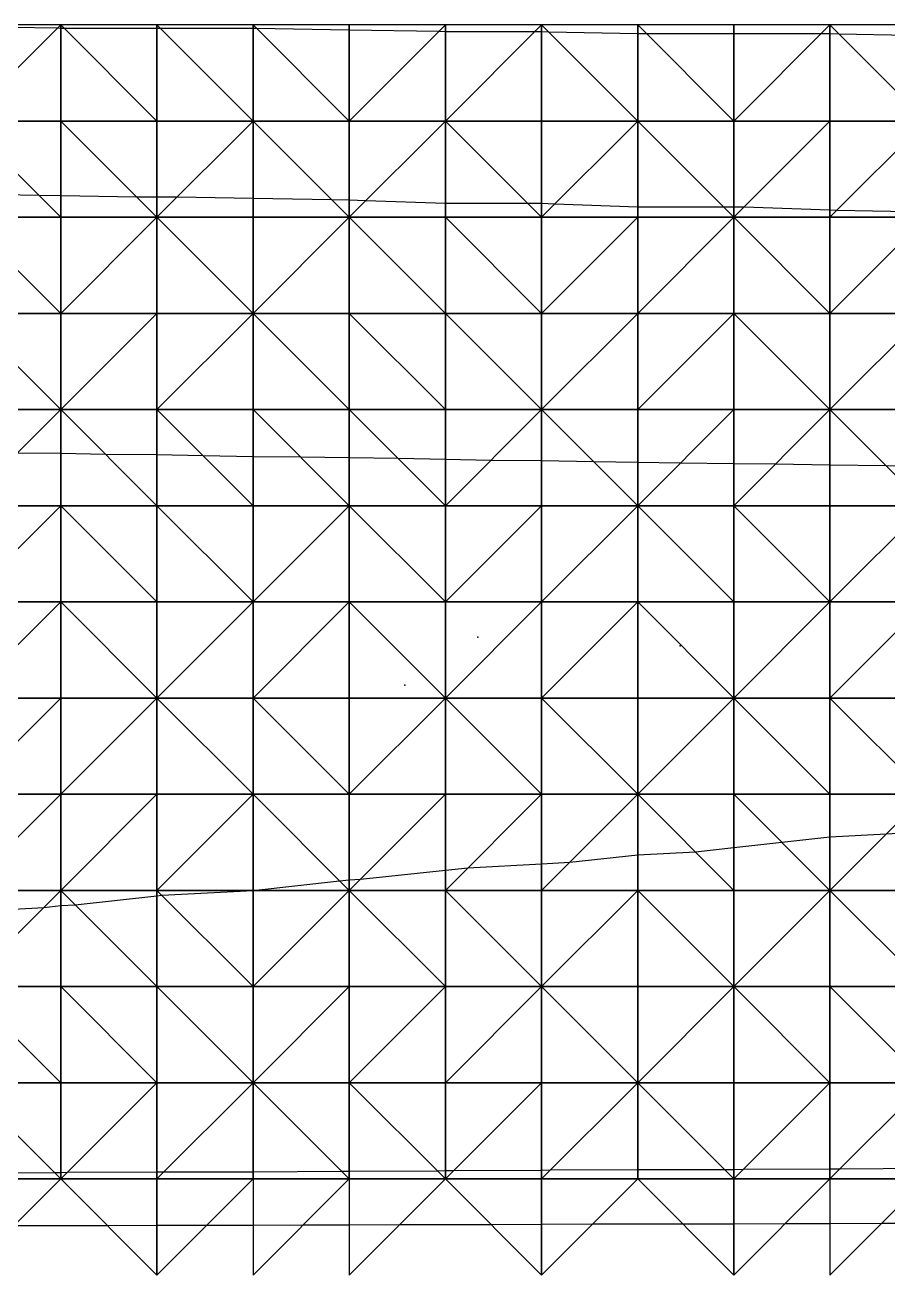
# Model space of a CAD drawing. Header units: metres. Extents: x 4732344 to 4732577, y 2266116 to 2266284.
# Drawn here: x 4732407.01 to 4732411.5, y 2266137.23 to 2266143.73 of the extents above; entities that cross this region are included whole.
import ezdxf

# ---------------------------------------------------------------- set-up
doc = ezdxf.new("R2010")
doc.units = ezdxf.units.M
doc.layers.add('TIN', color=5, linetype='Continuous')

msp = doc.modelspace()

# ---------------------------------------------------------------- linework, layer by layer
at = {"layer": 'lleno', "color": 3}
for points in [[(4732411.698, 2266143.6754, 1327.8338), (4732411.2452, 2266143.6838, 1327.8347), (4732411.198, 2266143.6855, 1327.8347), (4732411.1525, 2266143.6855, 1327.8349), (4732410.698, 2266143.6855, 1327.8364), (4732410.2435, 2266143.6855, 1327.8378), (4732410.198, 2266143.6855, 1327.8379), (4732409.735, 2266143.694, 1327.8386), (4732409.698, 2266143.6953, 1327.8386), (4732409.6623, 2266143.6953, 1327.8387), (4732409.198, 2266143.6953, 1327.8403), (4732409.1635, 2266143.6965, 1327.8403), (4732408.698, 2266143.7047, 1327.8412), (4732408.2159, 2266143.7131, 1327.8421), (4732408.198, 2266143.7135, 1327.8421), (4732407.7155, 2266143.7135, 1327.8437), (4732407.698, 2266143.7135, 1327.8437), (4732407.2155, 2266143.7135, 1327.8452), (4732407.198, 2266143.7135, 1327.8453), (4732407.1808, 2266143.7138, 1327.8453), (4732406.698, 2266143.7222, 1327.8461)], [(4732411.698, 2266142.7583, 1328.0154), (4732411.2337, 2266142.7667, 1328.0161), (4732411.198, 2266142.768, 1328.0161), (4732410.7516, 2266142.7846, 1328.016), (4732410.698, 2266142.7846, 1328.0162), (4732410.6444, 2266142.7846, 1328.0164), (4732410.198, 2266142.7846, 1328.0177), (4732409.767, 2266142.8, 1328.0177), (4732409.698, 2266142.8024, 1328.0177), (4732409.6266, 2266142.8024, 1328.0179), (4732409.198, 2266142.8024, 1328.0194), (4732408.7842, 2266142.8172, 1328.0195), (4732408.698, 2266142.8203, 1328.0195), (4732408.6071, 2266142.8219, 1328.0197), (4732408.198, 2266142.8292, 1328.0203), (4732407.8033, 2266142.8363, 1328.0209), (4732407.698, 2266142.8363, 1328.0213), (4732407.5927, 2266142.8363, 1328.0216), (4732407.198, 2266142.8431, 1328.0222), (4732407.084, 2266142.845, 1328.0224), (4732406.698, 2266142.8517, 1328.023)], [(4732411.698, 2266141.4349, 1328.3327), (4732411.4901, 2266141.4389, 1328.333), (4732411.198, 2266141.4418, 1328.3336), (4732410.9143, 2266141.4473, 1328.334), (4732410.698, 2266141.4494, 1328.3345), (4732410.4192, 2266141.4522, 1328.3351), (4732410.198, 2266141.4565, 1328.3354), (4732409.9703, 2266141.4587, 1328.3359), (4732409.698, 2266141.464, 1328.3363), (4732409.4336, 2266141.4666, 1328.3369), (4732409.198, 2266141.4712, 1328.3373), (4732408.953, 2266141.476, 1328.3376), (4732408.698, 2266141.481, 1328.3379), (4732408.4455, 2266141.4835, 1328.3385), (4732408.198, 2266141.4859, 1328.339), (4732407.938, 2266141.491, 1328.3394), (4732407.698, 2266141.4957, 1328.3397), (4732407.4307, 2266141.4983, 1328.3403), (4732407.198, 2266141.5028, 1328.3406), (4732406.972, 2266141.505, 1328.3411)], [(4732406.698, 2266139.1199, 1328.2997), (4732407.1098, 2266139.1428, 1328.2993), (4732407.198, 2266139.1521, 1328.2993), (4732407.273, 2266139.156, 1328.2993), (4732407.698, 2266139.2032, 1328.2997), (4732407.723, 2266139.206, 1328.2997), (4732408.198, 2266139.231, 1328.2991), (4732408.648, 2266139.281, 1328.2996), (4732408.698, 2266139.2866, 1328.2996), (4732408.7568, 2266139.2898, 1328.2995), (4732409.198, 2266139.3363, 1328.2999), (4732409.3156, 2266139.3486, 1328.3), (4732409.698, 2266139.3699, 1328.2995), (4732409.8451, 2266139.3781, 1328.2994), (4732410.198, 2266139.4152, 1328.2996), (4732410.498, 2266139.431, 1328.2993), (4732410.698, 2266139.4532, 1328.2995), (4732410.948, 2266139.481, 1328.2997), (4732411.198, 2266139.5088, 1328.3), (4732411.4921, 2266139.5251, 1328.2996), (4732411.698, 2266139.5366, 1328.2994)], [(4732406.698, 2266137.7617, 1328.0726), (4732407.1647, 2266137.7643, 1328.0711), (4732407.198, 2266137.7647, 1328.071), (4732407.2319, 2266137.7649, 1328.0709), (4732407.698, 2266137.7675, 1328.0694), (4732407.7349, 2266137.7679, 1328.0693), (4732408.198, 2266137.7679, 1328.0678), (4732408.6585, 2266137.7705, 1328.0664), (4732408.698, 2266137.7708, 1328.0662), (4732409.1556, 2266137.7734, 1328.0648), (4732409.198, 2266137.7739, 1328.0646), (4732409.2411, 2266137.7741, 1328.0645), (4732409.698, 2266137.7767, 1328.063), (4732409.7442, 2266137.7772, 1328.0629), (4732410.198, 2266137.7799, 1328.0614), (4732410.6491, 2266137.7799, 1328.06), (4732410.698, 2266137.7804, 1328.0599), (4732410.7477, 2266137.7807, 1328.0597), (4732411.198, 2266137.7833, 1328.0583), (4732411.2509, 2266137.7839, 1328.0581), (4732411.698, 2266137.7866, 1328.0566)], [(4732406.9562, 2266137.4892, 1327.9775), (4732407.198, 2266137.4892, 1327.9768), (4732407.4398, 2266137.4892, 1327.976), (4732407.698, 2266137.4907, 1327.9752), (4732407.9577, 2266137.4907, 1327.9744), (4732408.198, 2266137.4907, 1327.9737), (4732408.4591, 2266137.4921, 1327.9728), (4732408.698, 2266137.4921, 1327.9721), (4732408.9606, 2266137.4936, 1327.9712), (4732409.198, 2266137.4936, 1327.9705), (4732409.4354, 2266137.4936, 1327.9698), (4732409.698, 2266137.495, 1327.969), (4732409.9635, 2266137.4965, 1327.9681), (4732410.198, 2266137.4965, 1327.9674), (4732410.4311, 2266137.4979, 1327.9666), (4732410.698, 2266137.4979, 1327.9658), (4732410.9664, 2266137.4994, 1327.9649), (4732411.198, 2266137.4994, 1327.9642), (4732411.4679, 2266137.5009, 1327.9634), (4732411.698, 2266137.5009, 1327.9627)]]:
    msp.add_polyline3d(points, dxfattribs=at)
at = {"layer": 'lleno_centroid', "color": 2}
for p in [(4732409.3668, 2266140.5482, 1328.0434), (4732410.4195, 2266140.5026, 1328.3385), (4732408.9866, 2266140.2988, 1328.1355)]:
    msp.add_point(p, dxfattribs=at)
at = {"layer": 'TIN', "color": 5}
for points in [[(4732406.698, 2266143.731, 0.099), (4732406.698, 2266143.231, 0.156), (4732407.198, 2266143.731, 0.098)], [(4732407.198, 2266143.731, 0.098), (4732406.698, 2266143.231, 0.156), (4732407.198, 2266143.231, 0.155)], [(4732407.698, 2266143.231, 0.155), (4732407.698, 2266143.731, 0.098), (4732407.198, 2266143.731, 0.098)], [(4732407.198, 2266143.731, 0.098), (4732407.198, 2266143.231, 0.155), (4732407.698, 2266143.231, 0.155)], [(4732408.198, 2266143.231, 0.155), (4732407.698, 2266143.731, 0.098), (4732407.698, 2266143.231, 0.155)], [(4732408.198, 2266143.731, 0.098), (4732407.698, 2266143.731, 0.098), (4732408.198, 2266143.231, 0.155)], [(4732408.698, 2266143.731, 0.097), (4732408.198, 2266143.731, 0.098), (4732408.698, 2266143.231, 0.154)], [(4732408.198, 2266143.731, 0.098), (4732408.198, 2266143.231, 0.155), (4732408.698, 2266143.231, 0.154)], [(4732408.698, 2266143.231, 0.154), (4732409.198, 2266143.731, 0.096), (4732408.698, 2266143.731, 0.097)], [(4732408.698, 2266143.231, 0.154), (4732409.198, 2266143.231, 0.152), (4732409.198, 2266143.731, 0.096)], [(4732409.198, 2266143.231, 0.152), (4732409.698, 2266143.231, 0.152), (4732409.698, 2266143.731, 0.096)], [(4732409.698, 2266143.731, 0.096), (4732409.198, 2266143.731, 0.096), (4732409.198, 2266143.231, 0.152)], [(4732409.698, 2266143.731, 0.096), (4732409.698, 2266143.231, 0.152), (4732410.198, 2266143.231, 0.15)], [(4732410.198, 2266143.731, 0.095), (4732409.698, 2266143.731, 0.096), (4732410.198, 2266143.231, 0.15)], [(4732410.198, 2266143.731, 0.095), (4732410.198, 2266143.231, 0.15), (4732410.698, 2266143.231, 0.15)], [(4732410.698, 2266143.231, 0.15), (4732410.698, 2266143.731, 0.095), (4732410.198, 2266143.731, 0.095)], [(4732410.698, 2266143.231, 0.15), (4732411.198, 2266143.231, 0.15), (4732411.198, 2266143.731, 0.095)], [(4732411.198, 2266143.731, 0.095), (4732410.698, 2266143.731, 0.095), (4732410.698, 2266143.231, 0.15)], [(4732411.698, 2266143.231, 0.148), (4732411.698, 2266143.731, 0.094), (4732411.198, 2266143.731, 0.095)], [(4732411.198, 2266143.731, 0.095), (4732411.198, 2266143.231, 0.15), (4732411.698, 2266143.231, 0.148)], [(4732406.698, 2266143.231, 0.156), (4732406.698, 2266142.731, 0.214), (4732407.198, 2266142.731, 0.213)], [(4732407.198, 2266142.731, 0.213), (4732407.198, 2266143.231, 0.155), (4732406.698, 2266143.231, 0.156)], [(4732407.698, 2266142.731, 0.212), (4732407.198, 2266143.231, 0.155), (4732407.198, 2266142.731, 0.213)], [(4732407.698, 2266143.231, 0.155), (4732407.198, 2266143.231, 0.155), (4732407.698, 2266142.731, 0.212)], [(4732407.698, 2266143.231, 0.155), (4732407.698, 2266142.731, 0.212), (4732408.198, 2266143.231, 0.155)], [(4732408.198, 2266143.231, 0.155), (4732407.698, 2266142.731, 0.212), (4732408.198, 2266142.731, 0.211)], [(4732408.698, 2266142.731, 0.21), (4732408.198, 2266143.231, 0.155), (4732408.198, 2266142.731, 0.211)], [(4732408.698, 2266142.731, 0.21), (4732408.698, 2266143.231, 0.154), (4732408.198, 2266143.231, 0.155)], [(4732409.198, 2266142.731, 0.208), (4732409.198, 2266143.231, 0.152), (4732408.698, 2266142.731, 0.21)], [(4732409.198, 2266143.231, 0.152), (4732408.698, 2266143.231, 0.154), (4732408.698, 2266142.731, 0.21)], [(4732409.698, 2266142.731, 0.208), (4732409.698, 2266143.231, 0.152), (4732409.198, 2266143.231, 0.152)], [(4732409.198, 2266143.231, 0.152), (4732409.198, 2266142.731, 0.208), (4732409.698, 2266142.731, 0.208)], [(4732409.698, 2266142.731, 0.208), (4732410.198, 2266142.731, 0.206), (4732410.198, 2266143.231, 0.15)], [(4732410.198, 2266143.231, 0.15), (4732409.698, 2266143.231, 0.152), (4732409.698, 2266142.731, 0.208)], [(4732410.698, 2266142.731, 0.206), (4732410.198, 2266143.231, 0.15), (4732410.198, 2266142.731, 0.206)], [(4732410.698, 2266142.731, 0.206), (4732410.698, 2266143.231, 0.15), (4732410.198, 2266143.231, 0.15)], [(4732411.198, 2266142.731, 0.204), (4732411.198, 2266143.231, 0.15), (4732410.698, 2266142.731, 0.206)], [(4732411.198, 2266143.231, 0.15), (4732410.698, 2266143.231, 0.15), (4732410.698, 2266142.731, 0.206)], [(4732411.698, 2266143.231, 0.148), (4732411.198, 2266142.731, 0.204), (4732411.698, 2266142.731, 0.203)], [(4732411.698, 2266143.231, 0.148), (4732411.198, 2266143.231, 0.15), (4732411.198, 2266142.731, 0.204)], [(4732406.698, 2266142.231, 0.272), (4732407.198, 2266142.231, 0.27), (4732406.698, 2266142.731, 0.214)], [(4732407.198, 2266142.231, 0.27), (4732407.198, 2266142.731, 0.213), (4732406.698, 2266142.731, 0.214)], [(4732407.698, 2266142.731, 0.212), (4732407.198, 2266142.731, 0.213), (4732407.198, 2266142.231, 0.27)], [(4732407.198, 2266142.231, 0.27), (4732407.698, 2266142.231, 0.269), (4732407.698, 2266142.731, 0.212)], [(4732408.198, 2266142.231, 0.268), (4732407.698, 2266142.731, 0.212), (4732407.698, 2266142.231, 0.269)], [(4732408.198, 2266142.731, 0.211), (4732407.698, 2266142.731, 0.212), (4732408.198, 2266142.231, 0.268)], [(4732408.698, 2266142.731, 0.21), (4732408.198, 2266142.231, 0.268), (4732408.698, 2266142.231, 0.266)], [(4732408.198, 2266142.731, 0.211), (4732408.198, 2266142.231, 0.268), (4732408.698, 2266142.731, 0.21)], [(4732408.698, 2266142.731, 0.21), (4732408.698, 2266142.231, 0.266), (4732409.198, 2266142.231, 0.265)], [(4732409.198, 2266142.231, 0.265), (4732409.198, 2266142.731, 0.208), (4732408.698, 2266142.731, 0.21)], [(4732409.698, 2266142.231, 0.263), (4732409.698, 2266142.731, 0.208), (4732409.198, 2266142.731, 0.208)], [(4732409.198, 2266142.731, 0.208), (4732409.198, 2266142.231, 0.265), (4732409.698, 2266142.231, 0.263)], [(4732409.698, 2266142.231, 0.263), (4732410.198, 2266142.231, 0.262), (4732410.198, 2266142.731, 0.206)], [(4732410.198, 2266142.731, 0.206), (4732409.698, 2266142.731, 0.208), (4732409.698, 2266142.231, 0.263)], [(4732410.698, 2266142.731, 0.206), (4732410.198, 2266142.731, 0.206), (4732410.198, 2266142.231, 0.262)], [(4732410.198, 2266142.231, 0.262), (4732410.698, 2266142.231, 0.261), (4732410.698, 2266142.731, 0.206)], [(4732410.698, 2266142.731, 0.206), (4732411.198, 2266142.231, 0.259), (4732411.198, 2266142.731, 0.204)], [(4732410.698, 2266142.731, 0.206), (4732410.698, 2266142.231, 0.261), (4732411.198, 2266142.231, 0.259)], [(4732411.198, 2266142.231, 0.259), (4732411.698, 2266142.231, 0.257), (4732411.698, 2266142.731, 0.203)], [(4732411.698, 2266142.731, 0.203), (4732411.198, 2266142.731, 0.204), (4732411.198, 2266142.231, 0.259)], [(4732407.198, 2266141.731, 0.353), (4732407.198, 2266142.231, 0.27), (4732406.698, 2266142.231, 0.272)], [(4732406.698, 2266142.231, 0.272), (4732406.698, 2266141.731, 0.355), (4732407.198, 2266141.731, 0.353)], [(4732407.198, 2266141.731, 0.353), (4732407.698, 2266142.231, 0.269), (4732407.198, 2266142.231, 0.27)], [(4732407.698, 2266141.731, 0.352), (4732407.698, 2266142.231, 0.269), (4732407.198, 2266141.731, 0.353)], [(4732408.198, 2266142.231, 0.268), (4732407.698, 2266141.731, 0.352), (4732408.198, 2266141.731, 0.35)], [(4732408.198, 2266142.231, 0.268), (4732407.698, 2266142.231, 0.269), (4732407.698, 2266141.731, 0.352)], [(4732408.198, 2266141.731, 0.35), (4732408.698, 2266141.731, 0.349), (4732408.198, 2266142.231, 0.268)], [(4732408.698, 2266141.731, 0.349), (4732408.698, 2266142.231, 0.266), (4732408.198, 2266142.231, 0.268)], [(4732408.698, 2266142.231, 0.266), (4732409.198, 2266141.731, 0.347), (4732409.198, 2266142.231, 0.265)], [(4732408.698, 2266141.731, 0.349), (4732409.198, 2266141.731, 0.347), (4732408.698, 2266142.231, 0.266)], [(4732409.698, 2266142.231, 0.263), (4732409.198, 2266142.231, 0.265), (4732409.698, 2266141.731, 0.345)], [(4732409.198, 2266142.231, 0.265), (4732409.198, 2266141.731, 0.347), (4732409.698, 2266141.731, 0.345)], [(4732409.698, 2266141.731, 0.345), (4732410.198, 2266142.231, 0.262), (4732409.698, 2266142.231, 0.263)], [(4732409.698, 2266141.731, 0.345), (4732410.198, 2266141.731, 0.344), (4732410.198, 2266142.231, 0.262)], [(4732410.198, 2266142.231, 0.262), (4732410.198, 2266141.731, 0.344), (4732410.698, 2266142.231, 0.261)], [(4732410.198, 2266141.731, 0.344), (4732410.698, 2266141.731, 0.342), (4732410.698, 2266142.231, 0.261)], [(4732411.198, 2266141.731, 0.341), (4732410.698, 2266142.231, 0.261), (4732410.698, 2266141.731, 0.342)], [(4732411.198, 2266142.231, 0.259), (4732410.698, 2266142.231, 0.261), (4732411.198, 2266141.731, 0.341)], [(4732411.698, 2266141.731, 0.339), (4732411.698, 2266142.231, 0.257), (4732411.198, 2266141.731, 0.341)], [(4732411.698, 2266142.231, 0.257), (4732411.198, 2266142.231, 0.259), (4732411.198, 2266141.731, 0.341)], [(4732406.698, 2266141.731, 0.355), (4732406.698, 2266141.231, 0.457), (4732407.198, 2266141.731, 0.353)], [(4732406.698, 2266141.231, 0.457), (4732407.198, 2266141.231, 0.456), (4732407.198, 2266141.731, 0.353)], [(4732407.698, 2266141.231, 0.454), (4732407.698, 2266141.731, 0.352), (4732407.198, 2266141.731, 0.353)], [(4732407.198, 2266141.731, 0.353), (4732407.198, 2266141.231, 0.456), (4732407.698, 2266141.231, 0.454)], [(4732407.698, 2266141.731, 0.352), (4732407.698, 2266141.231, 0.454), (4732408.198, 2266141.231, 0.452)], [(4732407.698, 2266141.731, 0.352), (4732408.198, 2266141.231, 0.452), (4732408.198, 2266141.731, 0.35)], [(4732408.198, 2266141.731, 0.35), (4732408.198, 2266141.231, 0.452), (4732408.698, 2266141.231, 0.451)], [(4732408.698, 2266141.231, 0.451), (4732408.698, 2266141.731, 0.349), (4732408.198, 2266141.731, 0.35)], [(4732408.698, 2266141.731, 0.349), (4732408.698, 2266141.231, 0.451), (4732409.198, 2266141.231, 0.449)], [(4732409.198, 2266141.231, 0.449), (4732409.198, 2266141.731, 0.347), (4732408.698, 2266141.731, 0.349)], [(4732409.698, 2266141.231, 0.448), (4732409.698, 2266141.731, 0.345), (4732409.198, 2266141.231, 0.449)], [(4732409.198, 2266141.231, 0.449), (4732409.698, 2266141.731, 0.345), (4732409.198, 2266141.731, 0.347)], [(4732409.698, 2266141.231, 0.448), (4732410.198, 2266141.231, 0.446), (4732409.698, 2266141.731, 0.345)], [(4732409.698, 2266141.731, 0.345), (4732410.198, 2266141.231, 0.446), (4732410.198, 2266141.731, 0.344)], [(4732410.698, 2266141.731, 0.342), (4732410.198, 2266141.231, 0.446), (4732410.698, 2266141.231, 0.445)], [(4732410.198, 2266141.731, 0.344), (4732410.198, 2266141.231, 0.446), (4732410.698, 2266141.731, 0.342)], [(4732410.698, 2266141.231, 0.445), (4732411.198, 2266141.231, 0.443), (4732411.198, 2266141.731, 0.341)], [(4732411.198, 2266141.731, 0.341), (4732410.698, 2266141.731, 0.342), (4732410.698, 2266141.231, 0.445)], [(4732411.198, 2266141.731, 0.341), (4732411.698, 2266141.231, 0.442), (4732411.698, 2266141.731, 0.339)], [(4732411.198, 2266141.231, 0.443), (4732411.698, 2266141.231, 0.442), (4732411.198, 2266141.731, 0.341)], [(4732406.698, 2266140.731, 0.459), (4732407.198, 2266140.731, 0.457), (4732407.198, 2266141.231, 0.456)], [(4732407.198, 2266141.231, 0.456), (4732406.698, 2266141.231, 0.457), (4732406.698, 2266140.731, 0.459)], [(4732407.698, 2266140.731, 0.456), (4732407.698, 2266141.231, 0.454), (4732407.198, 2266141.231, 0.456)], [(4732407.198, 2266141.231, 0.456), (4732407.198, 2266140.731, 0.457), (4732407.698, 2266140.731, 0.456)], [(4732407.698, 2266141.231, 0.454), (4732407.698, 2266140.731, 0.456), (4732408.198, 2266140.731, 0.454)], [(4732408.198, 2266140.731, 0.454), (4732408.198, 2266141.231, 0.452), (4732407.698, 2266141.231, 0.454)], [(4732408.198, 2266140.731, 0.454), (4732408.698, 2266140.731, 0.452), (4732408.698, 2266141.231, 0.451)], [(4732408.698, 2266141.231, 0.451), (4732408.198, 2266141.231, 0.452), (4732408.198, 2266140.731, 0.454)], [(4732409.198, 2266140.731, 0.451), (4732408.698, 2266141.231, 0.451), (4732408.698, 2266140.731, 0.452)], [(4732409.198, 2266140.731, 0.451), (4732409.198, 2266141.231, 0.449), (4732408.698, 2266141.231, 0.451)], [(4732409.198, 2266140.731, 0.451), (4732409.698, 2266140.731, 0.449), (4732409.698, 2266141.231, 0.448)], [(4732409.698, 2266141.231, 0.448), (4732409.198, 2266141.231, 0.449), (4732409.198, 2266140.731, 0.451)], [(4732410.198, 2266140.731, 0.448), (4732410.198, 2266141.231, 0.446), (4732409.698, 2266140.731, 0.449)], [(4732409.698, 2266140.731, 0.449), (4732410.198, 2266141.231, 0.446), (4732409.698, 2266141.231, 0.448)], [(4732410.198, 2266140.731, 0.448), (4732410.698, 2266140.731, 0.446), (4732410.198, 2266141.231, 0.446)], [(4732410.198, 2266141.231, 0.446), (4732410.698, 2266140.731, 0.446), (4732410.698, 2266141.231, 0.445)], [(4732410.698, 2266141.231, 0.445), (4732410.698, 2266140.731, 0.446), (4732411.198, 2266140.731, 0.445)], [(4732411.198, 2266140.731, 0.445), (4732411.198, 2266141.231, 0.443), (4732410.698, 2266141.231, 0.445)], [(4732411.698, 2266140.731, 0.443), (4732411.698, 2266141.231, 0.442), (4732411.198, 2266140.731, 0.445)], [(4732411.198, 2266140.731, 0.445), (4732411.698, 2266141.231, 0.442), (4732411.198, 2266141.231, 0.443)], [(4732406.698, 2266140.731, 0.459), (4732406.698, 2266140.231, 0.441), (4732407.198, 2266140.731, 0.457)], [(4732406.698, 2266140.231, 0.441), (4732407.198, 2266140.231, 0.439), (4732407.198, 2266140.731, 0.457)], [(4732407.698, 2266140.231, 0.437), (4732407.198, 2266140.731, 0.457), (4732407.198, 2266140.231, 0.439)], [(4732407.698, 2266140.731, 0.456), (4732407.198, 2266140.731, 0.457), (4732407.698, 2266140.231, 0.437)], [(4732407.698, 2266140.231, 0.437), (4732408.198, 2266140.231, 0.436), (4732408.198, 2266140.731, 0.454)], [(4732408.198, 2266140.731, 0.454), (4732407.698, 2266140.731, 0.456), (4732407.698, 2266140.231, 0.437)], [(4732408.698, 2266140.731, 0.452), (4732408.198, 2266140.231, 0.436), (4732408.698, 2266140.231, 0.434)], [(4732408.198, 2266140.731, 0.454), (4732408.198, 2266140.231, 0.436), (4732408.698, 2266140.731, 0.452)], [(4732409.198, 2266140.231, 0.433), (4732408.698, 2266140.731, 0.452), (4732408.698, 2266140.231, 0.434)], [(4732409.198, 2266140.231, 0.433), (4732409.198, 2266140.731, 0.451), (4732408.698, 2266140.731, 0.452)], [(4732409.198, 2266140.231, 0.433), (4732409.698, 2266140.231, 0.431), (4732409.698, 2266140.731, 0.449)], [(4732409.698, 2266140.731, 0.449), (4732409.198, 2266140.731, 0.451), (4732409.198, 2266140.231, 0.433)], [(4732410.198, 2266140.731, 0.448), (4732409.698, 2266140.731, 0.449), (4732409.698, 2266140.231, 0.431)], [(4732410.198, 2266140.231, 0.43), (4732410.198, 2266140.731, 0.448), (4732409.698, 2266140.231, 0.431)], [(4732410.698, 2266140.231, 0.428), (4732410.698, 2266140.731, 0.446), (4732410.198, 2266140.731, 0.448)], [(4732410.698, 2266140.231, 0.428), (4732410.198, 2266140.731, 0.448), (4732410.198, 2266140.231, 0.43)], [(4732410.698, 2266140.231, 0.428), (4732411.198, 2266140.731, 0.445), (4732410.698, 2266140.731, 0.446)], [(4732410.698, 2266140.231, 0.428), (4732411.198, 2266140.231, 0.427), (4732411.198, 2266140.731, 0.445)], [(4732411.198, 2266140.231, 0.427), (4732411.698, 2266140.231, 0.425), (4732411.698, 2266140.731, 0.443)], [(4732411.698, 2266140.731, 0.443), (4732411.198, 2266140.731, 0.445), (4732411.198, 2266140.231, 0.427)], [(4732406.698, 2266140.231, 0.441), (4732406.698, 2266139.731, 0.422), (4732407.198, 2266140.231, 0.439)], [(4732407.198, 2266140.231, 0.439), (4732406.698, 2266139.731, 0.422), (4732407.198, 2266139.731, 0.421)], [(4732407.698, 2266140.231, 0.437), (4732407.198, 2266140.231, 0.439), (4732407.198, 2266139.731, 0.421)], [(4732407.698, 2266140.231, 0.437), (4732407.198, 2266139.731, 0.421), (4732407.698, 2266139.731, 0.419)], [(4732407.698, 2266139.731, 0.419), (4732408.198, 2266139.731, 0.418), (4732407.698, 2266140.231, 0.437)], [(4732408.198, 2266139.731, 0.418), (4732408.198, 2266140.231, 0.436), (4732407.698, 2266140.231, 0.437)], [(4732408.698, 2266139.731, 0.416), (4732408.198, 2266140.231, 0.436), (4732408.198, 2266139.731, 0.418)], [(4732408.698, 2266140.231, 0.434), (4732408.198, 2266140.231, 0.436), (4732408.698, 2266139.731, 0.416)], [(4732408.698, 2266140.231, 0.434), (4732408.698, 2266139.731, 0.416), (4732409.198, 2266140.231, 0.433)], [(4732409.198, 2266140.231, 0.433), (4732408.698, 2266139.731, 0.416), (4732409.198, 2266139.731, 0.415)], [(4732409.198, 2266139.731, 0.415), (4732409.698, 2266139.731, 0.413), (4732409.198, 2266140.231, 0.433)], [(4732409.698, 2266139.731, 0.413), (4732409.698, 2266140.231, 0.431), (4732409.198, 2266140.231, 0.433)], [(4732409.698, 2266140.231, 0.431), (4732409.698, 2266139.731, 0.413), (4732410.198, 2266139.731, 0.412)], [(4732409.698, 2266140.231, 0.431), (4732410.198, 2266139.731, 0.412), (4732410.198, 2266140.231, 0.43)], [(4732410.198, 2266139.731, 0.412), (4732410.698, 2266139.731, 0.41), (4732410.698, 2266140.231, 0.428)], [(4732410.198, 2266140.231, 0.43), (4732410.198, 2266139.731, 0.412), (4732410.698, 2266140.231, 0.428)], [(4732410.698, 2266139.731, 0.41), (4732411.198, 2266139.731, 0.408), (4732410.698, 2266140.231, 0.428)], [(4732410.698, 2266140.231, 0.428), (4732411.198, 2266139.731, 0.408), (4732411.198, 2266140.231, 0.427)], [(4732411.698, 2266140.231, 0.425), (4732411.198, 2266140.231, 0.427), (4732411.698, 2266139.731, 0.407)], [(4732411.198, 2266140.231, 0.427), (4732411.198, 2266139.731, 0.408), (4732411.698, 2266139.731, 0.407)], [(4732407.198, 2266139.731, 0.421), (4732406.698, 2266139.731, 0.422), (4732406.698, 2266139.231, 0.404)], [(4732406.698, 2266139.231, 0.404), (4732407.198, 2266139.231, 0.403), (4732407.198, 2266139.731, 0.421)], [(4732407.198, 2266139.231, 0.403), (4732407.698, 2266139.231, 0.401), (4732407.698, 2266139.731, 0.419)], [(4732407.698, 2266139.731, 0.419), (4732407.198, 2266139.731, 0.421), (4732407.198, 2266139.231, 0.403)], [(4732408.198, 2266139.731, 0.418), (4732407.698, 2266139.231, 0.401), (4732408.198, 2266139.231, 0.4)], [(4732407.698, 2266139.731, 0.419), (4732407.698, 2266139.231, 0.401), (4732408.198, 2266139.731, 0.418)], [(4732408.698, 2266139.231, 0.398), (4732408.198, 2266139.731, 0.418), (4732408.198, 2266139.231, 0.4)], [(4732408.698, 2266139.231, 0.398), (4732408.698, 2266139.731, 0.416), (4732408.198, 2266139.731, 0.418)], [(4732408.698, 2266139.231, 0.398), (4732409.198, 2266139.231, 0.396), (4732409.198, 2266139.731, 0.415)], [(4732409.198, 2266139.731, 0.415), (4732408.698, 2266139.731, 0.416), (4732408.698, 2266139.231, 0.398)], [(4732409.198, 2266139.231, 0.396), (4732409.698, 2266139.231, 0.395), (4732409.698, 2266139.731, 0.413)], [(4732409.198, 2266139.231, 0.396), (4732409.698, 2266139.731, 0.413), (4732409.198, 2266139.731, 0.415)], [(4732410.198, 2266139.231, 0.393), (4732410.198, 2266139.731, 0.412), (4732409.698, 2266139.231, 0.395)], [(4732410.198, 2266139.731, 0.412), (4732409.698, 2266139.731, 0.413), (4732409.698, 2266139.231, 0.395)], [(4732410.698, 2266139.231, 0.392), (4732410.198, 2266139.731, 0.412), (4732410.198, 2266139.231, 0.393)], [(4732410.698, 2266139.231, 0.392), (4732410.698, 2266139.731, 0.41), (4732410.198, 2266139.731, 0.412)], [(4732410.698, 2266139.731, 0.41), (4732410.698, 2266139.231, 0.392), (4732411.198, 2266139.231, 0.39)], [(4732411.198, 2266139.231, 0.39), (4732411.198, 2266139.731, 0.408), (4732410.698, 2266139.731, 0.41)], [(4732411.198, 2266139.731, 0.408), (4732411.198, 2266139.231, 0.39), (4732411.698, 2266139.731, 0.407)], [(4732411.698, 2266139.731, 0.407), (4732411.198, 2266139.231, 0.39), (4732411.698, 2266139.231, 0.389)], [(4732407.198, 2266138.731, 0.384), (4732407.198, 2266139.231, 0.403), (4732406.698, 2266138.731, 0.386)], [(4732407.198, 2266139.231, 0.403), (4732406.698, 2266139.231, 0.404), (4732406.698, 2266138.731, 0.386)], [(4732407.198, 2266139.231, 0.403), (4732407.198, 2266138.731, 0.384), (4732407.698, 2266138.731, 0.383)], [(4732407.698, 2266138.731, 0.383), (4732407.698, 2266139.231, 0.401), (4732407.198, 2266139.231, 0.403)], [(4732408.198, 2266139.231, 0.4), (4732407.698, 2266139.231, 0.401), (4732408.198, 2266138.731, 0.381)], [(4732408.198, 2266138.731, 0.381), (4732407.698, 2266139.231, 0.401), (4732407.698, 2266138.731, 0.383)], [(4732408.198, 2266139.231, 0.4), (4732408.198, 2266138.731, 0.381), (4732408.698, 2266139.231, 0.398)], [(4732408.698, 2266139.231, 0.398), (4732408.198, 2266138.731, 0.381), (4732408.698, 2266138.731, 0.38)], [(4732408.698, 2266139.231, 0.398), (4732408.698, 2266138.731, 0.38), (4732409.198, 2266138.731, 0.378)], [(4732409.198, 2266138.731, 0.378), (4732409.198, 2266139.231, 0.396), (4732408.698, 2266139.231, 0.398)], [(4732409.698, 2266139.231, 0.395), (4732409.198, 2266139.231, 0.396), (4732409.698, 2266138.731, 0.377)], [(4732409.698, 2266138.731, 0.377), (4732409.198, 2266139.231, 0.396), (4732409.198, 2266138.731, 0.378)], [(4732409.698, 2266138.731, 0.377), (4732410.198, 2266138.731, 0.375), (4732410.198, 2266139.231, 0.393)], [(4732410.198, 2266139.231, 0.393), (4732409.698, 2266139.231, 0.395), (4732409.698, 2266138.731, 0.377)], [(4732410.698, 2266138.731, 0.374), (4732410.698, 2266139.231, 0.392), (4732410.198, 2266139.231, 0.393)], [(4732410.198, 2266139.231, 0.393), (4732410.198, 2266138.731, 0.375), (4732410.698, 2266138.731, 0.374)], [(4732410.698, 2266139.231, 0.392), (4732410.698, 2266138.731, 0.374), (4732411.198, 2266139.231, 0.39)], [(4732411.198, 2266139.231, 0.39), (4732410.698, 2266138.731, 0.374), (4732411.198, 2266138.731, 0.372)], [(4732411.698, 2266138.731, 0.371), (4732411.698, 2266139.231, 0.389), (4732411.198, 2266139.231, 0.39)], [(4732411.198, 2266138.731, 0.372), (4732411.698, 2266138.731, 0.371), (4732411.198, 2266139.231, 0.39)], [(4732407.198, 2266138.231, 0.366), (4732407.198, 2266138.731, 0.384), (4732406.698, 2266138.731, 0.386)], [(4732406.698, 2266138.231, 0.368), (4732407.198, 2266138.231, 0.366), (4732406.698, 2266138.731, 0.386)], [(4732407.198, 2266138.731, 0.384), (4732407.198, 2266138.231, 0.366), (4732407.698, 2266138.231, 0.365)], [(4732407.198, 2266138.731, 0.384), (4732407.698, 2266138.231, 0.365), (4732407.698, 2266138.731, 0.383)], [(4732407.698, 2266138.731, 0.383), (4732407.698, 2266138.231, 0.365), (4732408.198, 2266138.231, 0.363)], [(4732408.198, 2266138.231, 0.363), (4732408.198, 2266138.731, 0.381), (4732407.698, 2266138.731, 0.383)], [(4732408.198, 2266138.231, 0.363), (4732408.698, 2266138.231, 0.362), (4732408.698, 2266138.731, 0.38)], [(4732408.698, 2266138.731, 0.38), (4732408.198, 2266138.731, 0.381), (4732408.198, 2266138.231, 0.363)], [(4732409.198, 2266138.731, 0.378), (4732408.698, 2266138.731, 0.38), (4732408.698, 2266138.231, 0.362)], [(4732409.198, 2266138.231, 0.36), (4732409.198, 2266138.731, 0.378), (4732408.698, 2266138.231, 0.362)], [(4732409.198, 2266138.231, 0.36), (4732409.698, 2266138.231, 0.359), (4732409.698, 2266138.731, 0.377)], [(4732409.698, 2266138.731, 0.377), (4732409.198, 2266138.731, 0.378), (4732409.198, 2266138.231, 0.36)], [(4732409.698, 2266138.731, 0.377), (4732410.198, 2266138.231, 0.357), (4732410.198, 2266138.731, 0.375)], [(4732409.698, 2266138.231, 0.359), (4732410.198, 2266138.231, 0.357), (4732409.698, 2266138.731, 0.377)], [(4732410.198, 2266138.731, 0.375), (4732410.198, 2266138.231, 0.357), (4732410.698, 2266138.731, 0.374)], [(4732410.698, 2266138.731, 0.374), (4732410.198, 2266138.231, 0.357), (4732410.698, 2266138.231, 0.355)], [(4732410.698, 2266138.731, 0.374), (4732411.198, 2266138.231, 0.354), (4732411.198, 2266138.731, 0.372)], [(4732410.698, 2266138.231, 0.355), (4732411.198, 2266138.231, 0.354), (4732410.698, 2266138.731, 0.374)], [(4732411.198, 2266138.731, 0.372), (4732411.198, 2266138.231, 0.354), (4732411.698, 2266138.231, 0.352)], [(4732411.698, 2266138.231, 0.352), (4732411.698, 2266138.731, 0.371), (4732411.198, 2266138.731, 0.372)], [(4732406.698, 2266138.231, 0.368), (4732406.698, 2266137.731, 0.189), (4732407.198, 2266137.731, 0.188)], [(4732407.198, 2266137.731, 0.188), (4732407.198, 2266138.231, 0.366), (4732406.698, 2266138.231, 0.368)], [(4732407.698, 2266138.231, 0.365), (4732407.198, 2266138.231, 0.366), (4732407.198, 2266137.731, 0.188)], [(4732407.198, 2266137.731, 0.188), (4732407.698, 2266137.731, 0.187), (4732407.698, 2266138.231, 0.365)], [(4732407.698, 2266138.231, 0.365), (4732407.698, 2266137.731, 0.187), (4732408.198, 2266138.231, 0.363)], [(4732408.198, 2266138.231, 0.363), (4732407.698, 2266137.731, 0.187), (4732408.198, 2266137.731, 0.187)], [(4732408.198, 2266137.731, 0.187), (4732408.698, 2266137.731, 0.186), (4732408.198, 2266138.231, 0.363)], [(4732408.198, 2266138.231, 0.363), (4732408.698, 2266137.731, 0.186), (4732408.698, 2266138.231, 0.362)], [(4732409.198, 2266138.231, 0.36), (4732408.698, 2266138.231, 0.362), (4732409.198, 2266137.731, 0.185)], [(4732408.698, 2266138.231, 0.362), (4732408.698, 2266137.731, 0.186), (4732409.198, 2266137.731, 0.185)], [(4732409.198, 2266137.731, 0.185), (4732409.698, 2266138.231, 0.359), (4732409.198, 2266138.231, 0.36)], [(4732409.198, 2266137.731, 0.185), (4732409.698, 2266137.731, 0.184), (4732409.698, 2266138.231, 0.359)], [(4732409.698, 2266137.731, 0.184), (4732410.198, 2266138.231, 0.357), (4732409.698, 2266138.231, 0.359)], [(4732410.198, 2266137.731, 0.183), (4732410.198, 2266138.231, 0.357), (4732409.698, 2266137.731, 0.184)], [(4732410.698, 2266138.231, 0.355), (4732410.198, 2266138.231, 0.357), (4732410.698, 2266137.731, 0.183)], [(4732410.698, 2266137.731, 0.183), (4732410.198, 2266138.231, 0.357), (4732410.198, 2266137.731, 0.183)], [(4732410.698, 2266137.731, 0.183), (4732411.198, 2266138.231, 0.354), (4732410.698, 2266138.231, 0.355)], [(4732411.198, 2266137.731, 0.182), (4732411.198, 2266138.231, 0.354), (4732410.698, 2266137.731, 0.183)], [(4732411.198, 2266137.731, 0.182), (4732411.698, 2266137.731, 0.181), (4732411.698, 2266138.231, 0.352)], [(4732411.698, 2266138.231, 0.352), (4732411.198, 2266138.231, 0.354), (4732411.198, 2266137.731, 0.182)], [(4732406.698, 2266137.731, 0.189), (4732406.698, 2266137.231, 0.006), (4732407.198, 2266137.731, 0.188)], [(4732407.698, 2266137.731, 0.187), (4732407.198, 2266137.731, 0.188), (4732407.698, 2266137.231, 0.006)], [(4732408.198, 2266137.731, 0.187), (4732407.698, 2266137.731, 0.187), (4732407.698, 2266137.231, 0.006)], [(4732408.198, 2266137.731, 0.187), (4732408.198, 2266137.231, 0.006), (4732408.698, 2266137.731, 0.186)], [(4732409.198, 2266137.731, 0.185), (4732408.698, 2266137.731, 0.186), (4732408.698, 2266137.231, 0.006)], [(4732409.198, 2266137.731, 0.185), (4732409.698, 2266137.231, 0.006), (4732409.698, 2266137.731, 0.184)], [(4732410.198, 2266137.731, 0.183), (4732409.698, 2266137.731, 0.184), (4732409.698, 2266137.231, 0.006)], [(4732410.698, 2266137.231, 0.005), (4732410.698, 2266137.731, 0.183), (4732410.198, 2266137.731, 0.183)], [(4732411.198, 2266137.731, 0.182), (4732410.698, 2266137.731, 0.183), (4732410.698, 2266137.231, 0.005)], [(4732411.198, 2266137.731, 0.182), (4732411.198, 2266137.231, 0.005), (4732411.698, 2266137.731, 0.181)]]:
    msp.add_3dface(points, dxfattribs=at)

doc.saveas('drawing.dxf')
